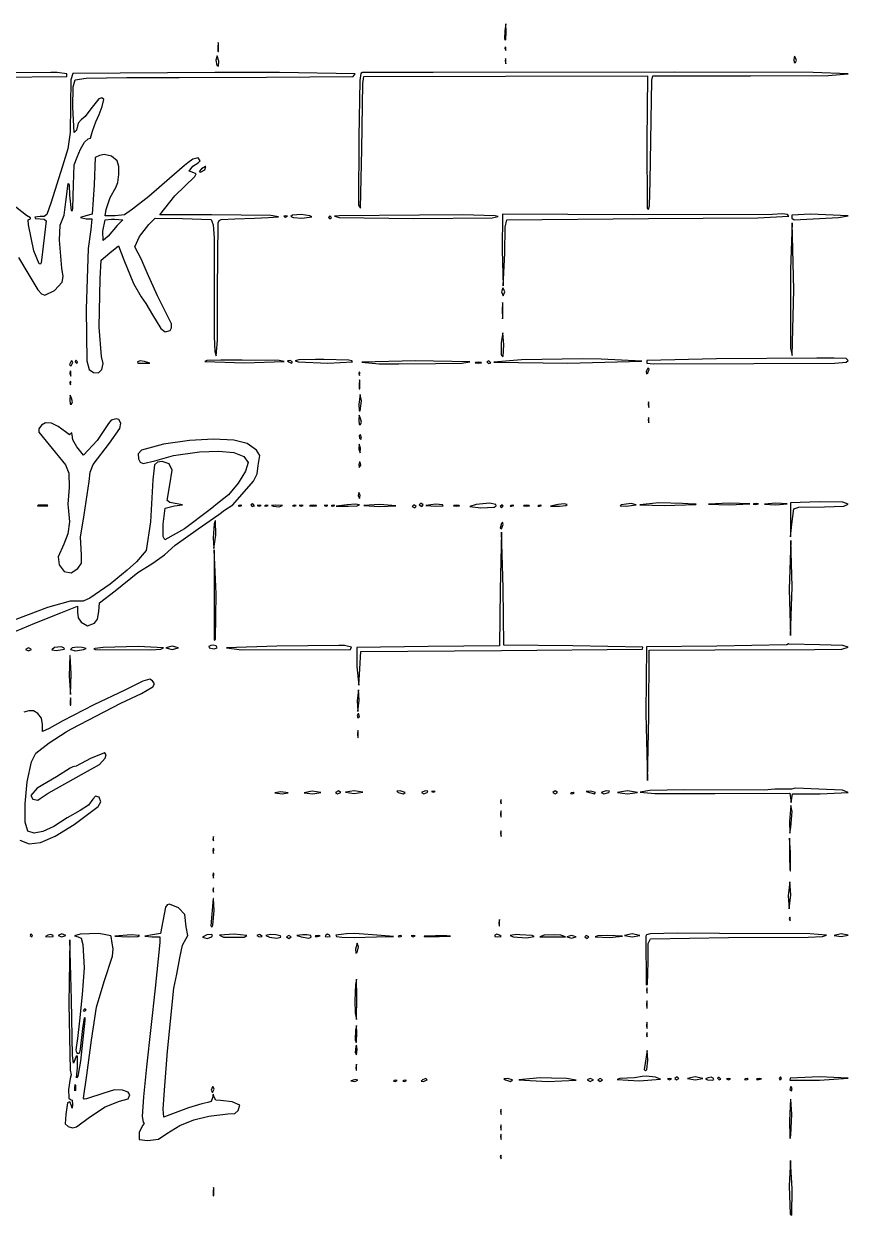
# Model space of a CAD drawing. Extents: x 17 to 185, y 58 to 292.
# Drawn here: x 145.5 to 184.7, y 233.5 to 290 of the extents above; entities that cross this region are included whole.
import ezdxf

# ---------------------------------------------------------------- set-up
doc = ezdxf.new("R2010")
doc.units = 0
doc.layers.add('Layer_1', color=7, linetype='CONTINUOUS')

msp = doc.modelspace()

# ---------------------------------------------------------------- linework, layer by layer
at = {"layer": 'Layer_1', "color": 7}
for points in [[(168.426034, 290.042561), (168.37918, 289.710178), (168.357683, 289.322674), (168.398105, 289.26639), (168.424837, 289.3032), (168.437058, 289.655056), (168.426034, 290.042561), (168.426034, 290.042561)], [(154.75865, 289.151246), (154.744318, 288.93572), (154.752976, 288.723352), (154.775188, 288.73122), (154.776289, 289.100534), (154.759203, 289.151246), (154.75865, 289.151246), (154.75865, 289.151246)], [(154.723372, 288.529475), (154.651415, 288.324908), (154.699118, 288.062044), (154.780021, 288.035402), (154.797235, 288.271506), (154.723372, 288.529475), (154.723372, 288.529475)], [(168.40123, 288.946745), (168.380283, 288.867921), (168.418868, 288.770907), (168.424931, 288.912569), (168.40123, 288.946745), (168.40123, 288.946745)], [(182.12704, 288.507426), (182.101685, 288.348676), (182.118195, 288.1988), (182.180507, 288.212526), (182.224774, 288.306664), (182.182714, 288.430256), (182.12704, 288.507426), (182.12704, 288.507426)], [(168.406188, 288.397183), (168.389102, 288.271506), (168.422726, 288.140868), (168.425481, 288.362457), (168.406188, 288.397183), (168.406188, 288.397183)], [(147.121564, 287.736276), (146.815638, 287.731315), (140.260586, 287.71092), (134.309666, 287.660208), (134.182335, 285.799306), (134.131623, 281.390135), (134.131073, 281.390135), (134.209897, 281.150356), (134.296438, 281.906623), (134.325651, 283.106068), (134.349905, 285.504405), (134.357621, 287.459566), (140.939684, 287.482717), (147.584583, 287.544453), (147.575764, 287.669028), (147.121564, 287.736276), (147.121564, 287.736276)], [(157.676232, 287.73793), (154.607065, 287.732969), (147.861294, 287.679501), (147.772424, 287.387325), (147.760972, 286.187912), (147.742653, 284.880299), (147.621515, 284.102114), (147.372917, 283.279701), (146.818945, 281.525182), (146.633918, 280.987454), (146.503525, 280.901841), (146.318992, 280.902309), (146.054961, 280.859314), (146.098443, 280.802394), (146.306867, 280.782144), (146.501985, 280.764272), (146.595034, 280.682211), (146.537827, 280.154861), (146.422621, 279.210629), (146.362163, 278.702062), (146.323889, 278.629281), (146.27159, 278.644531), (146.011973, 279.263463), (145.756754, 280.505434), (145.746765, 280.731058), (145.847153, 280.782144), (145.847957, 280.827984), (145.664149, 280.938138), (145.081734, 281.403666)], [(145.284912, 278.948251), (145.72313, 278.204662), (146.198458, 277.414964), (146.380083, 277.227016), (146.532865, 277.166172), (146.987963, 277.381796), (147.35142, 277.773611), (147.403372, 278.038857), (147.339843, 278.446094), (147.236214, 279.764601), (147.257331, 280.482252), (147.354727, 280.723715), (147.460029, 280.965224), (147.525051, 281.589674), (147.641687, 282.469774), (147.690217, 282.383967), (147.711363, 281.911584), (147.787431, 281.187838), (147.840436, 281.172267), (147.86838, 281.29033), (147.888853, 282.405473), (147.922477, 283.34525), (148.064141, 283.707995), (148.230057, 284.084475), (148.414161, 284.427882), (148.598819, 284.57671), (148.701895, 284.612539), (148.798359, 284.942717), (148.953801, 285.392509), (149.115309, 285.745287), (149.259174, 286.125074), (149.34241, 286.454701), (149.236344, 286.533662), (149.095714, 286.484909), (148.715126, 286.007114), (148.455762, 285.640339), (148.266988, 285.490625), (148.110993, 285.319748), (148.040762, 284.995481), (147.929645, 284.88043), (147.865152, 286.093103), (147.885631, 287.053211), (147.972089, 287.375781), (148.498009, 287.465339), (150.424444, 287.490985), (152.915386, 287.500907), (157.065486, 287.502561), (161.183063, 287.545004), (161.269604, 287.670681), (157.676232, 287.737379), (157.676232, 287.73793), (157.676232, 287.73793)], [(176.435743, 287.752812), (164.980386, 287.730764), (161.622935, 287.732969), (161.537976, 287.689535), (161.489799, 287.344754), (161.438277, 284.655534), (161.428354, 281.427066), (161.520409, 281.298082), (161.586003, 284.092192), (161.630651, 287.212621), (161.675298, 287.540043), (168.411703, 287.552721), (175.148105, 287.565951), (175.117785, 284.462609), (175.129912, 281.292018), (175.204531, 281.236717), (175.251273, 281.397742), (175.285908, 282.570838), (175.36473, 287.367513), (175.402765, 287.57036), (180.042343, 287.57036), (183.735558, 287.589089), (184.681924, 287.662413), (183.01459, 287.735765), (176.435743, 287.752812), (176.435743, 287.752812)], [(149.355638, 283.843042), (149.136255, 283.792882), (148.930651, 283.694766), (148.883246, 282.391693), (148.786785, 281.008694), (148.483616, 280.929319), (148.230057, 280.855456), (148.499048, 280.781593), (148.768043, 280.781593), (148.717881, 280.283845), (148.59, 279.379852), (148.49409, 276.501958), (148.532913, 274.045274), (148.640625, 273.635068), (148.840252, 273.4824), (149.083213, 273.477992), (149.24661, 273.638116), (149.304669, 273.912205), (149.231615, 274.249692), (149.120026, 275.643964), (149.160507, 277.934566), (149.211769, 278.826432), (149.624632, 279.167635), (150.038043, 279.508285), (150.285537, 278.835252), (150.737395, 277.721886), (151.114015, 277.084592), (151.328989, 276.768746), (151.642631, 276.222491), (152.037852, 275.575916), (152.242639, 275.413058), (152.482683, 275.477248), (152.556688, 275.605471), (152.548593, 275.792572), (152.293616, 276.310135), (151.881307, 277.136406), (151.397341, 278.214032), (151.106299, 278.878246), (150.960226, 279.158264), (150.814154, 279.462535), (151.022535, 279.948222), (151.472305, 280.519766), (151.771062, 280.810807), (153.071381, 280.795373), (154.427369, 280.745764), (154.521112, 280.494862), (154.5778, 279.88157), (154.580057, 277.571866), (154.572245, 275.192424), (154.607373, 274.489855), (154.664393, 274.273394), (154.729495, 275.002182), (154.734949, 277.380595), (154.765265, 280.58977), (154.805337, 280.699343), (154.90293, 280.756379), (155.561769, 280.783246), (156.494426, 280.811359), (157.158642, 280.854905), (157.6382, 280.873095), (157.269437, 280.939792), (154.446661, 280.972313), (151.993202, 280.974518), (152.715336, 281.882349), (153.657873, 282.795734), (153.720435, 282.925111), (153.538259, 282.995825), (153.395494, 283.045985), (153.567495, 283.277047), (153.813868, 283.438451), (153.90914, 283.542053), (153.809457, 283.68319), (153.570228, 283.622129), (153.321631, 283.436246), (153.16123, 283.321042), (152.456224, 282.692656), (151.472855, 281.850399), (150.703359, 281.249575), (150.321213, 280.974961), (149.866615, 280.929319), (149.397531, 280.929319), (149.44714, 281.224219), (149.630939, 281.792449), (149.900239, 282.265465), (150.003067, 282.514371), (150.055079, 282.892126), (150.048826, 283.275015), (149.976857, 283.539323), (149.70665, 283.76617), (149.355638, 283.843042), (149.355638, 283.843042)], [(154.164992, 283.276393), (153.967104, 283.157331), (153.860948, 283.027499), (153.92356, 282.995273), (154.129779, 283.105603), (154.17822, 283.269779), (154.164992, 283.276393), (154.164992, 283.276393)], [(149.693534, 280.77112), (149.846769, 280.767261), (150.230967, 280.744662), (149.975203, 280.466298), (149.546908, 279.969102), (149.308786, 279.749167), (149.296411, 280.206789), (149.405247, 280.73033), (149.693534, 280.77112), (149.693534, 280.77112)], [(157.970031, 280.919397), (157.877978, 280.904514), (157.970031, 280.867031), (158.062634, 280.904514), (157.970031, 280.919397), (157.970031, 280.919397)], [(158.700941, 280.996016), (158.289735, 280.951367), (158.208949, 280.898861), (158.339344, 280.844982), (158.735669, 280.823485), (159.104432, 280.860968), (159.220502, 280.873831), (159.113801, 280.929319), (158.700941, 280.996016), (158.700941, 280.996016)], [(160.073467, 280.929319), (159.999604, 280.855456), (160.073467, 280.781593), (160.14678, 280.855456), (160.073467, 280.929319), (160.073467, 280.929319)], [(166.36945, 280.967904), (164.324992, 280.962943), (160.516093, 280.92546), (160.294506, 280.91168), (160.516093, 280.854905), (164.0633, 280.794373), (167.773395, 280.831202), (168.054323, 280.887864), (167.924228, 280.929163), (166.36945, 280.967904), (166.36945, 280.967904)], [(181.554879, 281.021371), (181.082487, 280.990504), (174.478377, 280.97066), (168.263423, 280.999874), (168.245784, 279.304336), (168.300908, 277.608798), (168.374218, 279.16102), (168.394321, 280.384518), (168.466824, 280.74411), (175.193853, 280.797027), (180.395898, 280.832854), (181.857495, 280.905616), (181.793963, 280.988084), (181.554879, 281.021371), (181.554879, 281.021371)], [(182.025617, 280.596936), (181.941006, 278.40101), (181.944035, 274.63885), (182.025617, 274.288277), (182.099481, 277.419731), (182.025617, 280.596936), (182.025617, 280.596936)], [(182.887166, 281.005386), (182.005772, 280.959084), (181.999709, 280.816319), (182.123732, 280.744662), (184.221106, 280.853802), (184.681924, 280.929319), (182.887166, 281.005386), (182.887166, 281.005386)], [(168.284923, 277.502965), (168.227045, 277.313346), (168.300355, 277.128689), (168.374218, 277.313346), (168.300355, 277.498004), (168.284923, 277.502965), (168.284923, 277.502965)], [(168.270039, 276.813945), (168.252953, 276.428095), (168.261187, 276.077232), (168.270122, 276.042184), (168.281062, 276.114453), (168.281062, 276.741736), (168.270039, 276.813945), (168.270039, 276.813945)], [(168.279408, 275.367005), (168.204039, 274.909135), (168.200586, 274.324657), (168.303662, 274.252999), (168.337015, 274.80066), (168.279408, 275.367005), (168.279408, 275.367005)], [(147.816093, 274.038576), (147.787431, 274.029757), (147.713567, 273.873763), (147.787431, 273.808168), (147.861294, 273.964713), (147.816093, 274.038576), (147.816093, 274.038576)], [(148.004609, 274.066688), (147.971535, 273.992826), (148.04981, 273.918963), (148.08233, 273.992826), (148.004609, 274.066688), (148.004609, 274.066688)], [(151.055586, 274.039128), (150.935422, 273.997787), (150.952454, 273.939121), (151.185121, 273.925577), (151.513647, 273.932192), (151.263395, 274.004401), (151.055586, 274.039128), (151.055586, 274.039128)], [(154.88598, 274.077713), (154.230034, 274.063298), (154.133019, 274.011567), (156.014869, 273.950382), (157.896168, 274.005504), (157.660574, 274.064681), (155.904077, 274.07661), (154.88598, 274.077713), (154.88598, 274.077713)], [(158.17784, 274.065586), (158.063005, 274.050473), (158.117757, 273.992826), (158.241015, 273.92628), (158.302412, 273.992826), (158.17784, 274.065586), (158.17784, 274.065586)], [(159.388308, 274.111888), (158.597312, 274.08543), (158.427442, 274.041129), (158.560381, 273.993377), (159.974922, 273.927076), (161.142827, 273.988967), (161.119095, 274.039796), (160.965807, 274.069411), (159.778017, 274.107478), (159.388308, 274.111888), (159.388308, 274.111888)], [(164.129861, 274.050703), (161.586003, 273.977391), (162.416132, 273.900773), (163.34438, 273.898568), (165.101103, 273.918963), (166.332512, 273.937762), (166.713408, 273.993928), (164.129861, 274.050703), (164.129861, 274.050703)], [(167.120203, 273.984006), (166.991219, 273.970226), (166.975811, 273.94645), (167.120203, 273.936602), (167.264572, 273.94645), (167.249187, 273.970226), (167.120203, 273.984006), (167.120203, 273.984006)], [(167.611338, 274.037474), (167.526451, 273.993928), (167.595352, 273.918963), (167.705492, 273.948984), (167.641654, 274.02645), (167.611338, 274.037474), (167.611338, 274.037474)], [(172.0624, 274.132834), (169.176916, 274.08989), (167.857729, 273.984006), (171.363118, 273.935775), (174.886276, 274.029757), (172.949306, 274.126771), (172.0624, 274.132834), (172.0624, 274.132834)], [(184.014951, 274.176931), (183.187577, 274.168663), (178.428938, 274.137795), (175.122197, 274.060074), (175.115031, 273.937704), (175.433081, 273.89526), (180.199439, 273.914002), (184.050892, 273.937382), (184.585365, 273.978245), (184.681924, 274.05401), (184.580212, 274.151398), (184.014951, 274.176931), (184.014951, 274.176931)], [(147.744987, 273.565634), (147.727899, 273.439405), (147.762076, 273.308768), (147.76428, 273.530356), (147.744987, 273.565634), (147.744987, 273.565634)], [(161.465285, 273.524844), (161.444342, 273.445469), (161.443789, 273.445469), (161.482924, 273.349006), (161.488436, 273.490117), (161.465285, 273.524844), (161.465285, 273.524844)], [(175.162986, 273.697925), (175.090777, 273.53201), (175.105513, 273.420264), (175.162986, 273.476337), (175.232332, 273.640778), (175.162986, 273.697925), (175.162986, 273.697925)], [(147.740576, 273.082218), (147.719079, 273.002843), (147.758215, 272.905829), (147.76373, 273.047491), (147.740576, 273.082218), (147.740576, 273.082218)], [(161.473555, 273.138442), (161.459223, 272.922917), (161.467873, 272.710823), (161.49009, 272.718967), (161.491193, 273.088281), (161.473555, 273.138442), (161.473555, 273.138442)], [(147.733964, 272.415799), (147.719079, 272.188698), (147.733178, 271.981414), (147.7957, 271.979787), (147.840601, 272.091437), (147.801211, 272.270829), (147.733964, 272.415799), (147.733964, 272.415799)], [(161.51159, 272.443359), (161.443238, 271.981992), (161.461215, 271.675097), (161.505525, 271.668902), (161.572522, 272.138305), (161.51159, 272.443359), (161.51159, 272.443359)], [(175.194956, 272.089479), (175.177317, 271.963802), (175.211492, 271.833164), (175.214249, 272.054753), (175.194956, 272.089479), (175.194956, 272.089479)], [(149.921186, 271.289666), (149.680521, 271.225872), (149.557935, 271.074692), (149.01428, 270.260028), (148.376129, 269.566016), (148.060283, 269.954622), (147.864212, 270.295002), (147.82767, 270.526784), (147.81885, 270.617183), (147.71042, 270.532789), (147.51127, 270.670651), (147.170196, 270.932652), (146.847921, 271.07775), (146.572204, 271.098261), (146.370808, 270.986497), (146.248489, 270.814751), (146.248634, 270.653584), (146.735159, 270.061007), (147.51017, 269.111814), (147.67404, 268.714071), (147.690417, 268.032536), (147.620411, 267.234375), (147.649627, 267.081687), (147.698133, 266.394874), (147.624396, 265.833292), (147.43741, 265.344257), (147.165658, 264.74178), (147.215686, 264.350659), (147.449534, 264.042286), (147.783258, 263.977448), (148.096661, 264.182297), (148.281985, 264.434954), (148.269192, 264.82832), (148.225237, 265.670753), (148.403688, 266.725051), (148.641263, 268.311451), (148.690173, 268.761246), (148.822148, 269.127768), (149.613056, 270.131562), (150.100037, 270.83736), (150.143787, 271.081156), (150.053477, 271.249978), (149.921186, 271.289666), (149.921186, 271.289666)], [(161.459223, 271.456133), (161.443789, 271.229583), (161.457892, 271.022024), (161.520409, 271.020121), (161.565312, 271.132047), (161.525921, 271.311715), (161.459223, 271.456133), (161.459223, 271.456133)], [(175.194956, 271.351953), (175.177317, 271.226276), (175.211492, 271.095638), (175.214249, 271.316675), (175.194956, 271.351953), (175.194956, 271.351953)], [(161.516548, 270.526232), (161.468043, 270.505287), (161.48127, 270.367482), (161.48127, 270.366931), (161.533701, 270.310716), (161.570018, 270.366931), (161.516548, 270.526232), (161.516548, 270.526232)], [(154.550841, 270.322283), (153.397371, 270.259193), (152.17731, 270.084709), (151.117369, 269.803584), (150.971769, 269.633906), (150.988339, 269.389627), (151.062798, 269.235062), (151.201292, 269.17013), (151.76445, 269.298125), (152.642666, 269.543285), (153.875051, 269.715395), (154.792238, 269.759401), (155.508657, 269.684869), (155.985947, 269.500199), (156.185746, 269.213789), (156.067519, 268.801501), (155.716382, 268.234603), (155.25776, 267.685871), (154.817078, 267.328081), (154.391541, 266.983573), (153.174501, 266.068875), (152.236842, 265.539388), (152.150438, 265.706658), (152.154159, 266.282978), (152.255031, 267.051371), (152.694349, 267.156103), (153.078151, 267.213635), (152.731281, 267.271857), (152.465382, 267.309445), (152.35049, 267.408994), (152.46284, 268.163724), (152.583555, 268.858806), (152.440775, 269.148648), (152.101242, 269.270564), (151.880116, 269.235013), (151.745485, 269.102496), (151.656963, 268.391376), (151.546499, 266.4041), (151.349383, 265.046049), (150.893529, 264.500347), (150.443737, 264.112292), (149.631798, 263.432091), (148.673851, 262.771574), (148.348453, 262.625346), (148.188714, 262.636687), (147.73725, 262.628659), (146.661307, 262.328384), (143.175411, 261.024383)], [(145.15207, 261.215656), (146.053308, 261.591584), (147.289131, 262.077204), (148.08233, 262.397461), (148.08233, 262.104766), (148.123683, 261.836941), (148.263681, 261.63017), (148.565841, 261.459358), (148.887104, 261.588827), (149.035589, 261.781982), (149.099324, 262.13894), (149.133498, 262.552353), (149.870473, 263.126168), (150.949753, 263.988269), (151.67019, 264.444673), (152.223611, 264.831628), (152.731281, 265.297405), (153.821584, 266.063043), (154.797235, 266.747101), (155.072292, 266.948295), (155.459797, 267.210674), (156.449425, 268.333096), (156.612856, 268.685583), (156.669715, 269.074883), (156.741371, 269.547826), (156.581707, 269.803064), (156.148264, 270.110616), (155.510376, 270.272967), (154.550841, 270.322283), (154.550841, 270.322283)], [(161.466389, 270.081953), (161.438277, 269.856506), (161.502217, 269.670195), (161.530077, 269.889852), (161.466389, 270.081953), (161.466389, 270.081953)], [(161.48127, 269.240799), (161.438277, 269.127248), (161.466211, 268.981462), (161.538048, 269.083702), (161.508832, 269.235287), (161.48127, 269.240799), (161.48127, 269.240799)], [(161.445442, 267.794961), (161.41678, 267.647235), (161.484028, 267.499509), (161.51214, 267.647235), (161.445442, 267.794961), (161.445442, 267.794961)], [(146.450183, 267.19579), (146.220327, 267.183662), (146.18015, 267.162588), (146.42207, 267.153346), (146.67567, 267.161814), (146.663503, 267.183112), (146.450183, 267.19579), (146.450183, 267.19579)], [(155.824149, 267.195239), (155.742569, 267.180908), (155.710585, 267.15108), (155.787217, 267.136258), (155.884231, 267.174843), (155.824149, 267.195239), (155.824149, 267.195239)], [(156.395208, 267.248706), (156.310872, 267.205713), (156.379223, 267.130746), (156.489363, 267.160768), (156.425525, 267.238233), (156.395208, 267.248706), (156.395208, 267.248706)], [(156.716016, 267.194686), (156.62341, 267.179254), (156.716016, 267.142323), (156.808068, 267.179254), (156.716016, 267.194686), (156.716016, 267.194686)], [(157.078714, 267.195239), (156.997135, 267.180908), (156.965153, 267.151091), (157.041785, 267.136258), (157.138246, 267.174843), (157.078714, 267.195239), (157.078714, 267.195239)], [(157.509216, 267.196893), (157.292262, 267.180527), (157.379678, 267.136258), (157.665589, 267.113413), (157.822855, 267.175947), (157.509216, 267.196893), (157.509216, 267.196893)], [(158.406592, 267.195239), (158.325563, 267.180908), (158.293304, 267.151091), (158.36966, 267.136258), (158.466674, 267.174843), (158.406592, 267.195239), (158.406592, 267.195239)], [(158.708107, 267.194686), (158.615504, 267.179254), (158.708107, 267.142323), (158.800159, 267.179254), (158.708107, 267.194686), (158.708107, 267.194686)], [(159.288536, 267.195239), (159.133094, 267.182562), (159.102015, 267.159427), (159.261528, 267.148938), (159.432372, 267.157683), (159.428547, 267.180908), (159.288536, 267.195239), (159.288536, 267.195239)], [(159.888812, 267.194686), (159.796757, 267.179254), (159.888812, 267.142323), (159.980864, 267.179254), (159.888812, 267.194686), (159.888812, 267.194686)], [(160.25151, 267.195239), (160.169931, 267.180908), (160.137943, 267.151091), (160.214578, 267.136258), (160.311592, 267.174843), (160.25151, 267.195239), (160.25151, 267.195239)], [(161.278976, 267.234375), (160.884856, 267.210121), (160.368369, 267.150039), (160.954861, 267.140118), (161.367726, 267.151466), (161.47135, 267.200201), (161.278976, 267.234375), (161.278976, 267.234375)], [(162.44204, 267.21784), (161.687425, 267.182562), (162.434324, 267.130746), (163.198308, 267.166024), (162.44204, 267.21784), (162.44204, 267.21784)], [(164.053243, 267.204609), (163.983789, 267.130746), (164.098992, 267.056883), (164.168447, 267.130746), (164.053243, 267.204609), (164.053243, 267.204609)], [(164.385625, 267.278472), (164.316173, 267.204609), (164.431376, 267.130746), (164.500278, 267.204609), (164.385625, 267.278472), (164.385625, 267.278472)], [(165.097796, 267.239887), (164.63312, 267.177047), (165.097243, 267.137361), (165.443381, 267.155371), (165.419704, 267.200201), (165.097796, 267.239887), (165.097796, 267.239887)], [(166.087227, 267.195239), (165.95769, 267.181458), (165.942559, 267.157407), (166.087227, 267.147284), (166.231595, 267.157407), (166.216211, 267.181458), (166.087227, 267.195239), (166.087227, 267.195239)], [(167.642757, 267.278472), (167.008891, 267.228141), (166.711754, 267.134053), (167.239699, 267.071006), (167.873164, 267.098776), (167.971234, 267.155815), (167.953271, 267.214368), (167.642757, 267.278472), (167.642757, 267.278472)], [(168.24358, 267.207366), (168.164205, 267.126888), (168.223187, 267.067909), (168.30642, 267.151142), (168.24358, 267.207366), (168.24358, 267.207366)], [(168.737469, 267.194686), (168.65589, 267.180355), (168.623907, 267.150808), (168.700537, 267.136258), (168.797551, 267.174843), (168.737469, 267.194686), (168.737469, 267.194686)], [(169.407197, 267.195239), (169.278213, 267.181458), (169.262799, 267.157407), (169.407197, 267.147284), (169.55184, 267.157407), (169.536731, 267.181458), (169.407197, 267.195239), (169.407197, 267.195239)], [(170.065347, 267.194686), (169.983768, 267.180355), (169.951785, 267.150808), (170.028416, 267.136258), (170.12543, 267.174843), (170.065347, 267.194686), (170.065347, 267.194686)], [(171.194236, 267.248156), (170.912564, 267.216186), (170.550967, 267.146731), (170.980365, 267.148385), (171.273898, 267.1681), (171.341963, 267.21784), (171.194236, 267.247603), (171.194236, 267.248156), (171.194236, 267.248156)], [(174.381914, 267.270203), (173.908421, 267.204609), (173.852818, 267.15641), (174.144342, 267.137911), (174.609565, 267.204609), (174.381914, 267.270203), (174.381914, 267.270203)], [(175.686641, 267.296111), (174.794223, 267.210121), (175.956186, 267.176497), (177.440881, 267.221007), (177.471313, 267.232265), (177.373873, 267.244539), (176.812222, 267.274064), (175.686641, 267.296111), (175.686641, 267.296111)], [(179.034172, 267.28233), (178.053007, 267.24099), (179.036926, 267.204609), (180.015334, 267.247052), (179.034172, 267.28233), (179.034172, 267.28233)], [(180.319604, 267.268549), (180.200543, 267.255322), (180.173438, 267.230403), (180.291492, 267.21839), (180.422132, 267.252564), (180.319604, 267.268549), (180.319604, 267.268549)], [(181.242341, 267.283984), (180.703801, 267.235478), (181.250607, 267.204609), (181.779774, 267.253668), (181.242341, 267.283984), (181.242341, 267.283984)], [(183.316564, 267.351785), (181.945689, 267.296661), (181.943485, 265.692076), (182.010183, 266.281875), (182.103889, 267.017197), (182.338861, 267.09449), (183.55634, 267.118068), (184.47368, 267.148911), (184.681924, 267.241541), (184.43583, 267.332063), (183.316564, 267.351785), (183.316564, 267.351785)], [(154.620296, 266.443933), (154.570134, 266.304475), (154.529897, 265.635851), (154.567379, 265.137551), (154.661236, 265.770375), (154.631319, 266.440625), (154.620296, 266.443933), (154.620296, 266.443933)], [(168.216021, 265.912562), (168.160347, 263.188454), (168.128927, 260.513958), (164.735645, 260.484192), (161.347325, 260.428521), (161.350633, 259.511299), (161.43938, 258.644786), (161.498359, 259.421451), (161.536944, 260.243313), (168.218776, 260.29678), (174.91108, 260.36017), (174.928169, 260.453876), (171.613711, 260.515062), (168.33784, 260.538213), (168.300355, 263.262317), (168.216021, 265.912562), (168.216021, 265.912562)], [(168.275, 266.376685), (168.227045, 266.318256), (168.154285, 266.110998), (168.227045, 266.060285), (168.299805, 266.267544), (168.275, 266.376685), (168.275, 266.376685)], [(181.961674, 265.510725), (181.953958, 265.507418), (181.880095, 263.201685), (181.950651, 261.005643), (182.024514, 263.311376), (181.961674, 265.510725), (181.961674, 265.510725)], [(154.582261, 265.064241), (154.56793, 260.787911), (154.638485, 260.824843), (154.665188, 262.975113), (154.582261, 265.064241), (154.582261, 265.064241)], [(145.757855, 260.415291), (145.610682, 260.341427), (145.757855, 260.267564), (145.905581, 260.341427), (145.757855, 260.415291), (145.757855, 260.415291)], [(147.304015, 260.461592), (147.000436, 260.427623), (146.874066, 260.327096), (147.075813, 260.29733), (147.377878, 260.340877), (147.469742, 260.359756), (147.442922, 260.420252), (147.304015, 260.461592), (147.304015, 260.461592)], [(148.091703, 260.445057), (147.828397, 260.41438), (147.75546, 260.333158), (147.984223, 260.277196), (148.377783, 260.335916), (148.501524, 260.387083), (148.314943, 260.427418), (148.091703, 260.445057), (148.091703, 260.445057)], [(150.972353, 260.484192), (149.310155, 260.432572), (148.9174, 260.390544), (148.867218, 260.367963), (148.928447, 260.345285), (151.573176, 260.3293), (152.046888, 260.357703), (152.176206, 260.418048), (150.972353, 260.484192), (150.972353, 260.484192)], [(152.583555, 260.489154), (152.288105, 260.415291), (152.583555, 260.341427), (152.878454, 260.415291), (152.583555, 260.489154), (152.583555, 260.489154)], [(154.534856, 260.543724), (154.417999, 260.522778), (154.326437, 260.472909), (154.341932, 260.423007), (154.578615, 260.363522), (154.723372, 260.415841), (154.670009, 260.511778), (154.534856, 260.543724), (154.534856, 260.543724)], [(160.762487, 260.52829), (160.493493, 260.525535), (157.546147, 260.499077), (155.165998, 260.418048), (155.885885, 260.325442), (161.048567, 260.33812), (161.09983, 260.442299), (160.762487, 260.52829), (160.762487, 260.52829)], [(181.853086, 260.607114), (181.765993, 260.560813), (178.438308, 260.496319), (175.108416, 260.458838), (175.075183, 257.302098), (175.145347, 254.116553), (175.21921, 257.168632), (175.238503, 260.304496), (178.355625, 260.318827), (183.076785, 260.337569), (184.378766, 260.360448), (184.681924, 260.445607), (184.421988, 260.530555), (183.317665, 260.551993), (181.883403, 260.596641), (181.853086, 260.607114), (181.853086, 260.607114)], [(147.730103, 260.05259), (147.724041, 260.046528), (147.697582, 259.068673), (147.758215, 258.20216), (147.785226, 259.179465), (147.730103, 260.05259), (147.730103, 260.05259)], [(145.347752, 251.284961), (145.785236, 251.119851), (146.325385, 251.178774), (147.020812, 251.476964), (147.924131, 252.029653), (149.074513, 252.879108), (149.197065, 253.109917), (149.121924, 253.323907), (148.94161, 253.37935), (148.820409, 253.229648), (148.602611, 252.943383), (148.211867, 252.69938), (147.602773, 252.339987), (146.966635, 251.940242), (146.443167, 251.702145), (146.029178, 251.624632), (145.721476, 251.706641), (145.595223, 252.137203), (145.593652, 253.007806), (145.702019, 254.053408), (145.905581, 255.008971), (146.110298, 255.41412), (146.746736, 255.912966), (147.545998, 256.430556), (147.7957, 256.568359), (150.148284, 257.792058), (151.122313, 258.242655), (151.659167, 258.568169), (151.736982, 258.700748), (151.644835, 258.849287), (151.52026, 258.934174), (151.52026, 258.934174)], [(151.52026, 258.934174), (151.184773, 258.828239), (150.332942, 258.410519), (148.857341, 257.705517), (147.397171, 256.958619), (146.73957, 256.588202), (146.42207, 256.452052), (146.419866, 256.78168), (146.377162, 257.083049), (146.204892, 257.294311), (145.990107, 257.429355), (145.769432, 257.432665), (145.533548, 257.356671)], [(147.747742, 258.039552), (147.73231, 257.869779), (147.74078, 257.698944), (147.76373, 257.70276), (147.765934, 257.998213), (147.747742, 258.039552), (147.747742, 258.039552)], [(147.747191, 258.040656), (147.747742, 258.039552), (147.747742, 258.040656), (147.747191, 258.040656), (147.747191, 258.040656)], [(161.431661, 258.4232), (161.364414, 257.894583), (161.395283, 257.396286), (161.46202, 257.934456), (161.431661, 258.4232), (161.431661, 258.4232)], [(161.410165, 257.287695), (161.364414, 257.209974), (161.394438, 257.099839), (161.471901, 257.163673), (161.43938, 257.278876), (161.410165, 257.287695), (161.410165, 257.287695)], [(161.398591, 256.490638), (161.383156, 256.320314), (161.391901, 256.149476), (161.415126, 256.153295), (161.41623, 256.448745), (161.398591, 256.490638), (161.398591, 256.490638)], [(149.360599, 255.44002), (148.698452, 255.166375), (148.029964, 254.794547), (147.868459, 254.766438), (147.736168, 254.705802), (147.094002, 254.295147), (146.173607, 253.751078), (145.86865, 253.408794), (145.960702, 253.233508), (146.196939, 253.193023), (146.311826, 253.259414), (146.698781, 253.517935), (148.420777, 254.479254), (149.13019, 254.87723), (149.400442, 255.179723), (149.442288, 255.343808), (149.387058, 255.44002), (149.360599, 255.44002), (149.360599, 255.44002)], [(157.744583, 253.587387), (157.453542, 253.53502), (157.79805, 253.4799), (158.089092, 253.533369), (157.744583, 253.587387), (157.744583, 253.587387)], [(159.224596, 253.608884), (158.855833, 253.540535), (159.265936, 253.4799), (159.633048, 253.549355), (159.224596, 253.608884), (159.224596, 253.608884)], [(160.483019, 253.627626), (160.331438, 253.553763), (160.437822, 253.4799), (160.589956, 253.553763), (160.483019, 253.627626), (160.483019, 253.627626)], [(161.216687, 253.627626), (160.806034, 253.562032), (161.216687, 253.496988), (161.627896, 253.562032), (161.216687, 253.627626), (161.216687, 253.627626)], [(163.412178, 253.622114), (163.244137, 253.606235), (163.319576, 253.553763), (163.562215, 253.488066), (163.651957, 253.553763), (163.412178, 253.622114), (163.412178, 253.622114)], [(164.588472, 253.625972), (164.426415, 253.553213), (164.523748, 253.484499), (164.684936, 253.553213), (164.729286, 253.61008), (164.588472, 253.625972), (164.588472, 253.625972)], [(164.980386, 253.617703), (164.887783, 253.602271), (164.980386, 253.56534), (165.072438, 253.602271), (164.980386, 253.617703), (164.980386, 253.617703)], [(170.772557, 253.627626), (170.662312, 253.553763), (170.772557, 253.4799), (170.883351, 253.553763), (170.772557, 253.627626), (170.772557, 253.627626)], [(171.615365, 253.544393), (171.533786, 253.530062), (171.501802, 253.500233), (171.578434, 253.485411), (171.674897, 253.523997), (171.615365, 253.544393), (171.615365, 253.544393)], [(172.455967, 253.618807), (172.239797, 253.603917), (172.395885, 253.553763), (172.631255, 253.488169), (172.690784, 253.553763), (172.455967, 253.618807), (172.455967, 253.618807)], [(173.189084, 253.625972), (172.949306, 253.553213), (173.079572, 253.482918), (173.318619, 253.553213), (173.353586, 253.609605), (173.189084, 253.625972), (173.189084, 253.625972)], [(174.203871, 253.627626), (173.724313, 253.553763), (174.203871, 253.4799), (174.683428, 253.553763), (174.203871, 253.627626), (174.203871, 253.627626)], [(182.162317, 253.752202), (181.99144, 253.705898), (181.80127, 253.70259), (181.204306, 253.705347), (180.699393, 253.662904), (176.903174, 253.676132), (175.268843, 253.647031), (174.811862, 253.570298), (175.496925, 253.499017), (178.347909, 253.496438), (181.914823, 253.516831), (181.947896, 253.295242), (181.980417, 253.073655), (182.007978, 253.277052), (182.035537, 253.4799), (183.359007, 253.4799), (184.681924, 253.550455), (184.412361, 253.660377), (183.648945, 253.69377), (182.568012, 253.736767), (182.162317, 253.752202), (182.162317, 253.752202)], [(168.187356, 253.224136), (168.164758, 253.110586), (168.201687, 253.018534), (168.201687, 253.203189), (168.187356, 253.224136), (168.187356, 253.224136)], [(181.966636, 252.93089), (181.951754, 252.925928), (181.888915, 252.165252), (181.905914, 251.614014), (181.954509, 251.892953), (182.015873, 252.64526), (181.966636, 252.93089), (181.966636, 252.93089)], [(168.190664, 252.678984), (168.17027, 252.520234), (168.180121, 252.375841), (168.203894, 252.39125), (168.203894, 252.649218), (168.190664, 252.678984), (168.190664, 252.678984)], [(168.184601, 251.72373), (168.167513, 251.59805), (168.201687, 251.467412), (168.204444, 251.688452), (168.184601, 251.72373), (168.184601, 251.72373)], [(154.53651, 251.453081), (154.513909, 251.339532), (154.550841, 251.24748), (154.550841, 251.431584), (154.53651, 251.453081), (154.53651, 251.453081)], [(181.901042, 251.376464), (181.897184, 250.491211), (181.909254, 249.928744), (181.92473, 249.80984), (181.944589, 249.826996), (181.948997, 250.712248), (181.901042, 251.376464), (181.901042, 251.376464)], [(154.533755, 250.911787), (154.516116, 250.786111), (154.550841, 250.655473), (154.553048, 250.877063), (154.533755, 250.911787), (154.533755, 250.911787)], [(154.533755, 249.731636), (154.516116, 249.605959), (154.550841, 249.475322), (154.553048, 249.696358), (154.533755, 249.731636), (154.533755, 249.731636)], [(154.53651, 249.018364), (154.513909, 248.904812), (154.550841, 248.812209), (154.550841, 248.996867), (154.53651, 249.018364), (154.53651, 249.018364)], [(181.905453, 249.306649), (181.829936, 248.649601), (181.876237, 248.01901), (181.951754, 248.695903), (181.905453, 249.306649), (181.905453, 249.306649)], [(154.539267, 248.520617), (154.533755, 248.51841), (154.415795, 247.213133), (154.457957, 247.160673), (154.510051, 247.250064), (154.569079, 247.941077), (154.539267, 248.520617), (154.539267, 248.520617)], [(152.462286, 248.240599), (152.340669, 248.211938), (152.258191, 248.097444), (152.143133, 247.442438), (152.033992, 246.855396), (151.653655, 246.79421), (151.284043, 246.735686), (151.611762, 246.691132), (151.993202, 246.691132), (151.993202, 246.428202), (151.771615, 244.255864), (151.367575, 240.529648), (151.22481, 239.095386), (151.14965, 238.174721), (151.199452, 237.899249), (151.246511, 237.834161), (151.171893, 237.747114), (151.017827, 237.401641), (151.014797, 237.068017), (151.427684, 237.026326), (151.93312, 237.090617), (152.325036, 237.355201), (152.943433, 237.737808), (153.616533, 238.011147), (154.317127, 238.177613), (155.217261, 238.287855), (155.555774, 238.305604), (155.721623, 238.456528), (155.801548, 238.708434), (155.422705, 238.861695), (154.87606, 238.923958), (154.659676, 238.943166), (154.572891, 239.090977), (154.526262, 239.222497), (154.494619, 239.054046), (154.434003, 238.875579), (154.280746, 238.824187), (153.985296, 238.774578), (153.358012, 238.575039), (152.344879, 238.196906), (152.190537, 238.131312), (152.152641, 238.516619), (152.20983, 239.422809), (152.362518, 241.267726), (152.664033, 244.255864), (152.799632, 244.920077), (152.951767, 245.695088), (153.071381, 246.305283), (153.249424, 246.618925), (153.321631, 246.764995), (153.24777, 247.165731), (153.175561, 247.75608), (152.876702, 248.078812), (152.462286, 248.240599), (152.462286, 248.240599)], [(168.1168, 247.514097), (168.096407, 247.355347), (168.106254, 247.210955), (168.130031, 247.226363), (168.130031, 247.484331), (168.1168, 247.514097), (168.1168, 247.514097)], [(181.9049, 247.624892), (181.883953, 247.546067), (181.922539, 247.449053), (181.928603, 247.590715), (181.9049, 247.624892), (181.9049, 247.624892)], [(145.864241, 246.838308), (145.831718, 246.764995), (145.909992, 246.691132), (145.942513, 246.764995), (145.864241, 246.838308), (145.864241, 246.838308)], [(146.827215, 246.805784), (146.674527, 246.77161), (146.559955, 246.71008), (146.750594, 246.695543), (146.925001, 246.710591), (146.929187, 246.767202), (146.827215, 246.805784), (146.827215, 246.805784)], [(147.344805, 246.838308), (147.160147, 246.764995), (147.344805, 246.691132), (147.528909, 246.764995), (147.344805, 246.838308), (147.344805, 246.838308)], [(149.092158, 246.849331), (148.211314, 246.821769), (147.940836, 246.748249), (148.111546, 246.691132), (148.26695, 246.630802), (148.339748, 246.340561), (148.398971, 245.22174), (148.312186, 243.960965), (148.185409, 242.706397), (148.084534, 241.87296), (148.01226, 241.327166), (148.043197, 241.198394), (148.119262, 241.156932), (148.202082, 241.209977), (148.234465, 241.359779), (148.336993, 242.337634), (148.413407, 242.847823), (148.432448, 242.869549), (148.44062, 242.743328), (148.224545, 240.788169), (148.096165, 240.089668), (148.037132, 239.996623), (148.082881, 240.494923), (148.088395, 241.032909), (148.017039, 241.033353), (147.960512, 240.862032), (147.890825, 240.691426), (147.843675, 241.055887), (147.799007, 243.700239), (147.725144, 246.561047), (147.681597, 243.515581), (147.74223, 240.365386), (147.785902, 240.146825), (147.731757, 239.97623), (147.662305, 239.453125), (147.670998, 239.038622), (147.754357, 238.971363), (147.836121, 238.945758), (147.849717, 238.737647), (147.835031, 238.556836), (147.808377, 238.666541), (147.727146, 238.85723), (147.614349, 238.814267), (147.527809, 238.261397), (147.506924, 237.8241), (147.649627, 237.694198), (147.852182, 237.635962), (148.040031, 237.669695), (148.658902, 238.140131), (149.396542, 238.630748), (150.087652, 238.898603), (150.489712, 239.000432), (150.576579, 239.1924), (150.489435, 239.329384), (150.222148, 239.411785), (149.848468, 239.426009), (149.336895, 239.279493), (148.512119, 239.002489), (148.398187, 238.992083), (148.377783, 239.040815), (148.528264, 240.123953), (148.749853, 241.784216), (148.987636, 243.358116), (149.346818, 244.568403), (149.746292, 245.772117), (149.786486, 246.131325), (149.73377, 246.392374), (149.680854, 246.71704), (149.66873, 246.747356), (149.504465, 246.778776), (149.092158, 246.849331), (149.092158, 246.849331)], [(150.636661, 246.797518), (149.85945, 246.720898), (150.486731, 246.691685), (150.956706, 246.710034), (151.03409, 246.763894), (150.636661, 246.797518), (150.636661, 246.797518)], [(154.439496, 246.804684), (154.226175, 246.784287), (154.027739, 246.682312), (154.24714, 246.618856), (154.468158, 246.695543), (154.49737, 246.774988), (154.439496, 246.804684), (154.439496, 246.804684)], [(155.524841, 246.820118), (154.834167, 246.773264), (155.018825, 246.686173), (155.996129, 246.681211), (156.125664, 246.758382), (155.524841, 246.820118), (155.524841, 246.820118)], [(156.709401, 246.800826), (156.603017, 246.761137), (156.711605, 246.691132), (156.857392, 246.718793), (156.755152, 246.790352), (156.709401, 246.800826), (156.709401, 246.800826)], [(157.235813, 246.814604), (157.03433, 246.767849), (157.195574, 246.682865), (157.546779, 246.629944), (157.737968, 246.682865), (157.7295, 246.743034), (157.498189, 246.796965), (157.235813, 246.814604), (157.235813, 246.814604)], [(158.117757, 246.764444), (158.006963, 246.691132), (158.117757, 246.617271), (158.228549, 246.691132), (158.117757, 246.764444), (158.117757, 246.764444)], [(158.982613, 246.797518), (158.78197, 246.793107), (158.499223, 246.756316), (158.708107, 246.690581), (159.070882, 246.62949), (159.183256, 246.682865), (159.162091, 246.762927), (158.982613, 246.797518), (158.982613, 246.797518)], [(159.510676, 246.755075), (159.392166, 246.741844), (159.365062, 246.717203), (159.483117, 246.705466), (159.613202, 246.73909), (159.510676, 246.755075), (159.510676, 246.755075)], [(159.962675, 246.831142), (159.873927, 246.779326), (159.840816, 246.709403), (159.962675, 246.691132), (160.084251, 246.709399), (160.050869, 246.779326), (159.962675, 246.831142), (159.962675, 246.831142)], [(161.249761, 246.848231), (160.866667, 246.846024), (160.346373, 246.772405), (160.380925, 246.717871), (160.645077, 246.6768), (161.216687, 246.661919), (162.286597, 246.691132), (163.098536, 246.712078), (162.508187, 246.766098), (161.249761, 246.848231), (161.249761, 246.848231)], [(163.424856, 246.755625), (163.342726, 246.741294), (163.310743, 246.711461), (163.387374, 246.696646), (163.484388, 246.735229), (163.424856, 246.755625), (163.424856, 246.755625)], [(164.02072, 246.755075), (163.928668, 246.73964), (164.02072, 246.702708), (164.113326, 246.73964), (164.02072, 246.755075), (164.02072, 246.755075)], [(165.09063, 246.743498), (164.542222, 246.731694), (164.546619, 246.718029), (164.721867, 246.697197), (165.791775, 246.723105), (165.631436, 246.739069), (165.09063, 246.743498), (165.09063, 246.743498)], [(168.003801, 246.816811), (167.910095, 246.77216), (167.89637, 246.709865), (168.046245, 246.693339), (168.203109, 246.708834), (168.127274, 246.774918), (168.003801, 246.816811), (168.003801, 246.816811)], [(168.938112, 246.799722), (168.62858, 246.763557), (168.780466, 246.690581), (169.40366, 246.651163), (169.77651, 246.706566), (169.671665, 246.765986), (169.094105, 246.796965), (168.938112, 246.799722), (168.938112, 246.799722)], [(170.749956, 246.797518), (170.252593, 246.772152), (170.033927, 246.692785), (171.252114, 246.689481), (171.031075, 246.768853), (170.749956, 246.797518), (170.749956, 246.797518)], [(171.547564, 246.764444), (171.325977, 246.695543), (171.547564, 246.633256), (171.768603, 246.702158), (171.547564, 246.764444), (171.547564, 246.764444)], [(172.2443, 246.764444), (172.174848, 246.691132), (172.289501, 246.617271), (172.358953, 246.691132), (172.2443, 246.764444), (172.2443, 246.764444)], [(173.275075, 246.759483), (172.796976, 246.740711), (172.674799, 246.702708), (173.352689, 246.665524), (173.963542, 246.721451), (173.275075, 246.759483), (173.275075, 246.759483)], [(174.42546, 246.838308), (174.056147, 246.764995), (174.42546, 246.691132), (174.794223, 246.764995), (174.42546, 246.838308), (174.42546, 246.838308)], [(176.579609, 246.865316), (175.283313, 246.837751), (175.111747, 246.79563), (175.080854, 246.728063), (175.085265, 244.417922), (175.085815, 244.417922), (175.15527, 244.435561), (175.18724, 245.504918), (175.179956, 246.383542), (175.288662, 246.605694), (179.001649, 246.664673), (182.783608, 246.673422), (183.469672, 246.708532), (183.648945, 246.77106), (182.855746, 246.839408), (178.576111, 246.8576), (176.579609, 246.865316), (176.579609, 246.865316)], [(184.35009, 246.838308), (184.017708, 246.763894), (184.018259, 246.763894), (184.35009, 246.70877), (184.673544, 246.782874), (184.35009, 246.838308), (184.35009, 246.838308)], [(161.364414, 246.395682), (161.291654, 246.118971), (161.308406, 245.927954), (161.364414, 245.953056), (161.434909, 246.228904), (161.364414, 246.395682), (161.364414, 246.395682)], [(161.329136, 244.680851), (161.293308, 244.439969), (161.253619, 243.665512), (161.277873, 243.093351), (161.327482, 242.779709), (161.354493, 243.868359), (161.329136, 244.680851), (161.329136, 244.680851)], [(175.121093, 244.270746), (175.104007, 244.145069), (175.137631, 244.014432), (175.140386, 244.236021), (175.121093, 244.270746), (175.121093, 244.270746)], [(148.455504, 243.296199), (148.488025, 243.222886), (148.410303, 243.149023), (148.37723, 243.222886), (148.455504, 243.296199), (148.455504, 243.296199)], [(175.123297, 243.651731), (175.107865, 243.480854), (175.116603, 243.310291), (175.139835, 243.314388), (175.141489, 243.609287), (175.123297, 243.651731), (175.123297, 243.651731)], [(175.127158, 242.64356), (175.106762, 242.48481), (175.116619, 242.340416), (175.140386, 242.355826), (175.140386, 242.613794), (175.127158, 242.64356), (175.127158, 242.64356)], [(161.336855, 242.49473), (161.292757, 242.265424), (161.273465, 241.804059), (161.314345, 241.687874), (161.341567, 241.704195), (161.355044, 242.134236), (161.336855, 242.49473), (161.336855, 242.49473)], [(175.12385, 242.155733), (175.1007, 242.042184), (175.138182, 241.950131), (175.138182, 242.134236), (175.12385, 242.155733), (175.12385, 242.155733)], [(161.334648, 241.553256), (161.296615, 241.489866), (161.273465, 241.213156), (161.339002, 241.096023), (161.358902, 241.359779), (161.334648, 241.553256), (161.334648, 241.553256)], [(175.13267, 241.298043), (174.989905, 240.400664), (175.061253, 240.336057), (175.115827, 240.392146), (175.162986, 240.836674), (175.13267, 241.298043), (175.13267, 241.298043)], [(161.328585, 240.651466), (161.307639, 240.492716), (161.317486, 240.348047), (161.341263, 240.363182), (161.341263, 240.621703), (161.328585, 240.651466), (161.328585, 240.651466)], [(161.282284, 239.927171), (161.069514, 239.856615), (161.25803, 239.827953), (161.405203, 239.895201), (161.282284, 239.927171), (161.282284, 239.927171)], [(163.202716, 239.892994), (163.121137, 239.878662), (163.089153, 239.84883), (163.165784, 239.834015), (163.262798, 239.8726), (163.202716, 239.892994), (163.202716, 239.892994)], [(163.645895, 239.892994), (163.564313, 239.878662), (163.532049, 239.84883), (163.60841, 239.834015), (163.705424, 239.8726), (163.645895, 239.892994), (163.645895, 239.892994)], [(164.627608, 239.971268), (164.463346, 239.901813), (164.407275, 239.844084), (164.51902, 239.829053), (164.684936, 239.901813), (164.627608, 239.971268), (164.627608, 239.971268)], [(168.503755, 239.970715), (168.335712, 239.954561), (168.41115, 239.901813), (168.653786, 239.836112), (168.743534, 239.901813), (168.503755, 239.970715), (168.503755, 239.970715)], [(170.056528, 239.995519), (169.038434, 239.902366), (170.403243, 239.828503), (171.768603, 239.892443), (171.307235, 239.966307), (170.587899, 239.986703), (170.056528, 239.995519), (170.056528, 239.995519)], [(172.432816, 239.975676), (172.28509, 239.902366), (172.432816, 239.828503), (172.580543, 239.902366), (172.432816, 239.975676), (172.432816, 239.975676)], [(172.912374, 239.975676), (172.801579, 239.902366), (172.912374, 239.828503), (173.023169, 239.902366), (172.912374, 239.975676), (172.912374, 239.975676)], [(175.09188, 240.085921), (174.906672, 240.06277), (174.535702, 240.005993), (173.840347, 239.975326), (173.712739, 239.920556), (174.753842, 239.865331), (175.771528, 239.938745), (175.536813, 240.034728), (175.09188, 240.085921), (175.09188, 240.085921)], [(176.195965, 239.966307), (176.103909, 239.950872), (176.195965, 239.91394), (176.288017, 239.950872), (176.195965, 239.966307), (176.195965, 239.966307)], [(176.569136, 240.04954), (176.454483, 239.97623), (176.523938, 239.902366), (176.638591, 239.97623), (176.569136, 240.04954), (176.569136, 240.04954)], [(177.413598, 240.04954), (177.044285, 239.97623), (177.413598, 239.902366), (177.782361, 239.97623), (177.413598, 240.04954), (177.413598, 240.04954)], [(178.173174, 240.026939), (178.029856, 240.0093), (177.902219, 239.954394), (178.003951, 239.901263), (178.246539, 239.885422), (178.300037, 239.928225), (178.274596, 239.993315), (178.173174, 240.026939), (178.173174, 240.026939)], [(178.528706, 240.024185), (178.483508, 239.980088), (178.557369, 239.902366), (178.631232, 239.934336), (178.557369, 240.012608), (178.528706, 240.024185), (178.528706, 240.024185)], [(178.999995, 239.966307), (178.907942, 239.950872), (178.999995, 239.91394), (179.092047, 239.950872), (178.999995, 239.966307), (178.999995, 239.966307)], [(179.879185, 239.966857), (179.798156, 239.952526), (179.765897, 239.922694), (179.842253, 239.907878), (179.939267, 239.946464), (179.879185, 239.966857), (179.879185, 239.966857)], [(180.46678, 239.966307), (180.347716, 239.953076), (180.320889, 239.928434), (180.439218, 239.916698), (180.569306, 239.950322), (180.46678, 239.966307), (180.46678, 239.966307)], [(181.476055, 240.04954), (181.398333, 239.97623), (181.430854, 239.902366), (181.508575, 239.97623), (181.476055, 240.04954), (181.476055, 240.04954)], [(183.322076, 240.048989), (181.920885, 239.98615), (181.910411, 239.894097), (183.320262, 239.887332), (184.681924, 239.978984), (183.322076, 240.048989), (183.322076, 240.048989)], [(147.972639, 239.6918), (147.985869, 239.662034), (147.985869, 239.404066), (147.961817, 239.388658), (147.951692, 239.53305), (147.972639, 239.6918), (147.972639, 239.6918)], [(154.530448, 239.575494), (154.501785, 239.569982), (154.427922, 239.417847), (154.501785, 239.311464), (154.575645, 239.463598), (154.530448, 239.575494), (154.530448, 239.575494)], [(181.979866, 239.578251), (181.950651, 239.568881), (181.917577, 239.454228), (181.99504, 239.390394), (182.025064, 239.50053), (181.979866, 239.578251), (181.979866, 239.578251)], [(181.948447, 238.989552), (181.89608, 237.983585), (181.909009, 237.182831), (181.92659, 237.12895), (181.953408, 237.282438), (182.010278, 238.284504), (181.955062, 238.979632), (181.948447, 238.989552), (181.948447, 238.989552)], [(168.184601, 238.514956), (168.167513, 238.38928), (168.201687, 238.258642), (168.203894, 238.480229), (168.184601, 238.514956), (168.184601, 238.514956)], [(168.184601, 237.77688), (168.167513, 237.651201), (168.201687, 237.520563), (168.203894, 237.742153), (168.184601, 237.77688), (168.184601, 237.77688)], [(168.184601, 237.334254), (168.167513, 237.208575), (168.201687, 237.077937), (168.203894, 237.299527), (168.184601, 237.334254), (168.184601, 237.334254)], [(168.18019, 236.334349), (168.158693, 236.255525), (168.197279, 236.158511), (168.203341, 236.300175), (168.18019, 236.334349), (168.18019, 236.334349)], [(181.939627, 236.075828), (181.878992, 234.878037), (181.92695, 233.53142), (182.002464, 233.482361), (182.020541, 234.739379), (181.947343, 236.069766), (181.939627, 236.075828), (181.939627, 236.075828)], [(154.541471, 234.793701), (154.522178, 234.589203), (154.531564, 234.403516), (154.554149, 234.423284), (154.554149, 234.755118), (154.541471, 234.793701), (154.541471, 234.793701)]]:
    msp.add_lwpolyline(points, dxfattribs=at)

doc.saveas('drawing.dxf')
